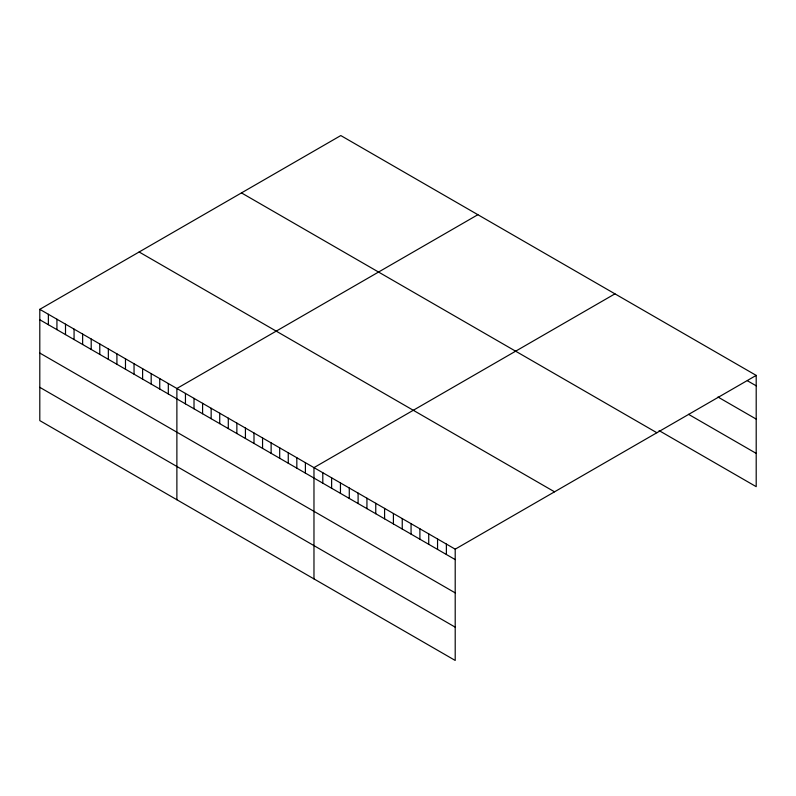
<?xml version="1.0" encoding="UTF-8"?>
<svg xmlns="http://www.w3.org/2000/svg" width="796" height="796" viewBox="0 0 796 796"><rect width="100%" height="100%" fill="white"/><g stroke="black" fill="none" stroke-linecap="round" stroke-linejoin="round"><path stroke-width="1.19" d="M39.8 309.336L455.203 549.17L455.203 660.441L39.8 420.606L39.8 309.336L340.797 135.559L756.2 375.394L756.2 486.664L659.098 430.606M477.879 214.701L176.881 388.478L176.881 499.759M614.96 293.843L313.972 467.62L313.972 578.901M455.203 549.17L756.2 375.394M747.374 380.727L756.2 385.821M717.952 397.015L756.2 419.094M688.52 414.318L756.2 453.382M241.467 192.901L656.869 432.735M139.131 251.984L554.533 491.819M39.8 319.763L455.203 559.598M39.8 353.046L455.203 592.881M39.8 387.334L455.203 627.158M446.377 544.076L446.377 554.504M437.551 538.972L437.551 549.409M428.726 533.877L428.726 544.305M419.9 528.783L419.9 539.21M411.064 523.688L411.064 534.116M402.239 518.584L402.239 529.022M393.413 513.49L393.413 523.917M384.587 508.395L384.587 518.823M375.762 503.301L375.762 513.728M366.936 498.206L366.936 508.634M358.1 493.102L358.1 503.54M349.275 488.008L349.275 498.435M340.449 482.913L340.449 493.341M331.624 477.819L331.624 488.246M322.798 472.725L322.798 483.152M305.395 462.675L305.395 473.113M296.828 457.73L296.828 468.157M288.261 452.785L288.261 463.212M279.695 447.84L279.695 458.267M271.128 442.894L271.128 453.322M262.561 437.949L262.561 448.377M253.994 432.994L253.994 443.432M245.427 428.049L245.427 438.487M236.86 423.104L236.86 433.531M228.293 418.159L228.293 428.586M219.726 413.214L219.726 423.641M211.159 408.268L211.159 418.696M202.592 403.323L202.592 413.751M194.015 398.368L194.015 408.806M185.448 393.423L185.448 403.861M168.314 383.533L168.314 393.96M159.747 378.588L159.747 389.015M151.18 373.642L151.18 384.07M142.613 368.697L142.613 379.125M134.046 363.752L134.046 374.18M125.479 358.797L125.479 369.235M116.912 353.852L116.912 364.279M108.346 348.907L108.346 359.334M99.779 343.962L99.779 354.389M91.202 339.016L91.202 349.444M82.635 334.071L82.635 344.499M74.068 329.126L74.068 339.554M65.501 324.171L65.501 334.609M56.934 319.226L56.934 329.653M48.367 314.281L48.367 324.708"/></g></svg>
